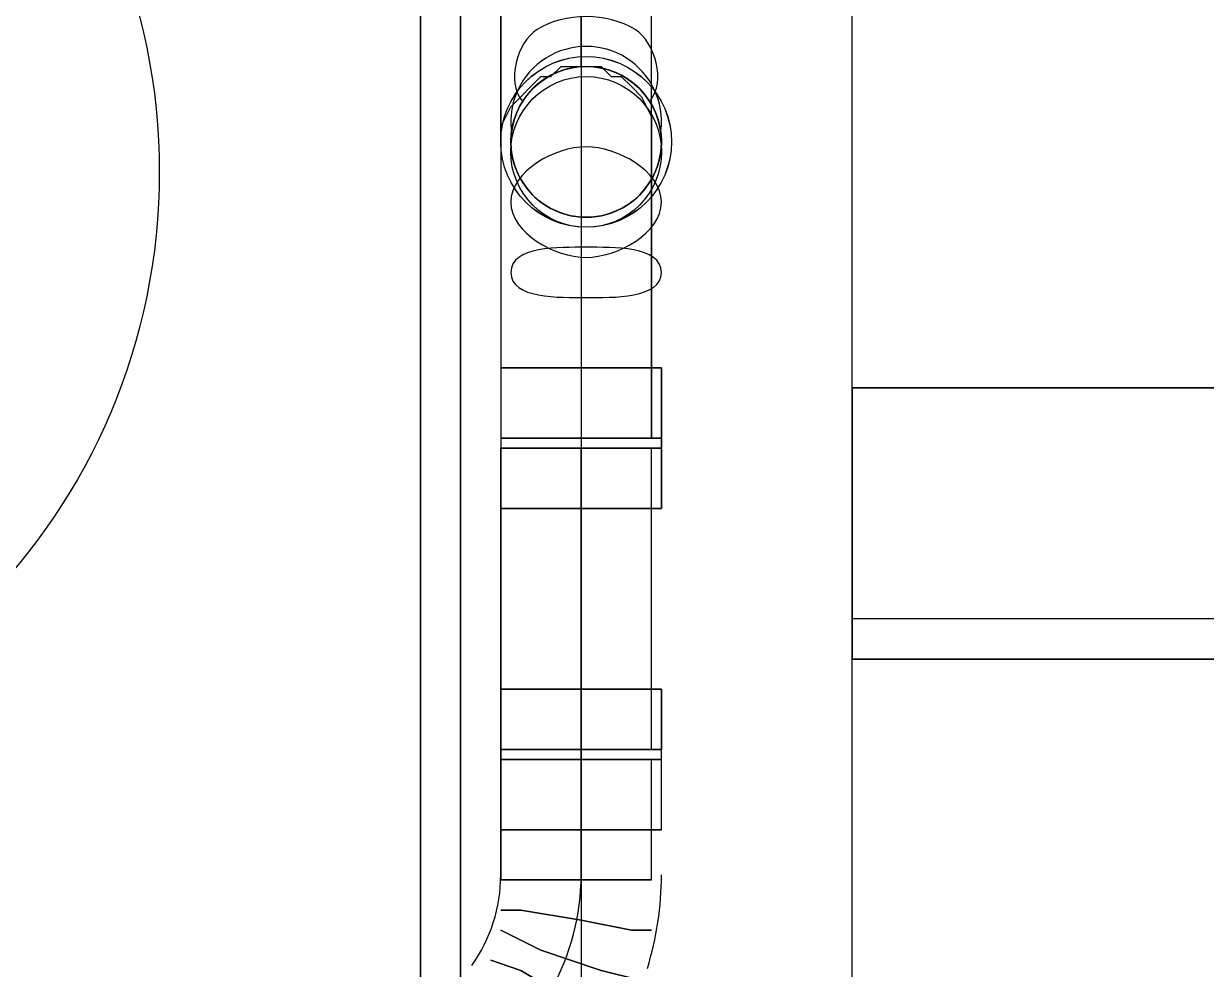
# Model space of a CAD drawing. Header units: metres. Extents: x 114 to 218, y 8 to 180.
# Drawn here: x 195.868 to 197.679, y 76.459 to 77.907 of the extents above; entities that cross this region are included whole.
import ezdxf

# ---------------------------------------------------------------- set-up
doc = ezdxf.new("R2010")
doc.units = ezdxf.units.M
doc.header["$MEASUREMENT"] = 0
for name, color, linetype in [('_Route', 7, 'Continuous'), ('A-2D-I-WALL', 7, 'Continuous'), ('A-2D-SANR-FIXT', 7, 'Continuous'), ('A-3D-I-WALL', 7, 'Continuous'), ('PL-VA-Connector', 7, 'Continuous'), ('PL-VA-Fitting', 7, 'Continuous'), ('PL-VA-Pipe', 7, 'Continuous'), ('PL-WA-Pipe', 7, 'Continuous')]:
    doc.layers.add(name, color=color, linetype=linetype)

msp = doc.modelspace()

# ---------------------------------------------------------------- linework, layer by layer
at = {"layer": '_Route', "color": 4, "true_color": 0x00ffff}
msp.add_lwpolyline([(196.722, 82.3486), (196.722, 77.7187), (196.722, 77.7187), (196.722, 76.2267)], dxfattribs=at)
msp.add_lwpolyline([(196.722, 82.3486), (196.722, 77.7187), (196.722, 77.7187), (196.722, 76.2267)], dxfattribs=at)
at = {"layer": 'A-2D-I-WALL', "color": 9, "true_color": 0xbababa}
for points in [[(197.1373, 77.3495), (197.1373, 96.1768)], [(196.5374, 75.8114), (196.5374, 95.823)], [(196.4759, 85.6711), (196.4759, 75.8729)], [(200.1829, 77.3495), (197.1373, 77.3495)], [(199.8137, 76.9958), (197.1373, 76.9958), (197.1373, 76.9342)], [(197.1373, 76.9342), (199.7522, 76.9342)], [(197.1373, 75.3807), (197.1373, 76.9342)]]:
    msp.add_lwpolyline(points, dxfattribs=at)
at = {"layer": 'A-2D-SANR-FIXT', "color": 9, "true_color": 0xbababa}
msp.add_circle((195.13, 77.6803), 0.946, dxfattribs=at)
at = {"layer": 'A-3D-I-WALL', "color": 42, "true_color": 0xdda500}
for points in [[(196.5374, 75.8729), (196.5374, 75.8114), (197.1373, 75.8114), (197.1373, 75.8729), (197.1373, 95.7615), (197.1373, 95.823), (196.5374, 95.823), (196.5374, 95.7615)], [(196.5374, 85.7326), (196.5374, 75.8729), (196.4759, 75.8729), (196.4759, 85.6711), (196.4759, 85.7326), (196.5374, 85.7326), (196.5374, 86.0864), (196.5374, 95.7615), (196.4759, 95.7615), (196.4759, 86.1633), (196.4759, 86.0864), (196.5374, 86.0864)], [(197.1373, 75.8729), (197.1373, 95.7615), (196.4759, 95.7615)], [(197.1373, 75.8729), (196.4759, 75.8729), (197.1373, 75.8729), (197.1373, 76.9342), (197.1373, 77.3495), (197.1373, 95.7615), (196.4759, 95.7615), (196.4759, 86.1633), (196.4759, 85.6711), (196.4759, 75.8729), (196.4759, 85.6711), (196.4759, 86.1633), (196.4759, 95.7615)], [(197.1373, 77.3495), (197.1373, 76.9342), (197.1373, 77.3495)], [(197.1373, 77.3495), (200.1829, 77.3495), (197.1373, 77.3495)], [(197.1373, 77.3495), (197.1373, 77.3495)], [(197.1373, 77.3495), (197.1373, 77.3495)], [(197.1373, 76.9342), (199.7522, 76.9342), (200.1829, 76.9342), (199.7522, 76.9342), (197.1373, 76.9342)], [(197.1373, 76.9342), (197.1373, 76.9342)]]:
    msp.add_lwpolyline(points, dxfattribs=at)
at = {"layer": 'PL-VA-Connector', "color": 171, "true_color": 0x7f7fff}
for points in [[(196.722, 77.8571), (196.722, 77.8571)], [(196.722, 77.8571), (196.722, 77.8571)], [(196.722, 77.8571), (196.722, 77.8571)], [(196.722, 77.8571), (196.722, 77.8571)], [(196.722, 77.8571), (196.722, 77.8571)], [(196.722, 77.8571), (196.722, 77.8571)], [(196.722, 77.8571), (196.722, 77.8571)], [(196.722, 77.8571), (196.722, 77.8571)], [(196.722, 77.8571), (196.722, 77.8571)], [(196.722, 77.8571), (196.722, 77.8571)], [(196.722, 77.8571), (196.722, 77.8571)], [(196.722, 77.8571), (196.722, 77.8571)], [(196.722, 77.8571), (196.722, 77.8571)], [(196.722, 77.8571), (196.722, 77.8571)], [(196.722, 77.8571), (196.722, 77.8571)], [(196.722, 77.8571), (196.722, 77.8571)], [(196.722, 77.8571), (196.722, 77.8571)], [(196.722, 77.8571), (196.722, 77.8571)], [(196.722, 77.8571), (196.722, 77.8571)], [(196.722, 77.8571), (196.722, 77.8571)], [(196.722, 77.8418), (196.722, 77.8418)], [(196.722, 77.8418), (196.722, 77.8418)], [(196.722, 77.8418), (196.722, 77.8418)], [(196.722, 77.8418), (196.722, 77.8418)], [(196.722, 77.8418), (196.722, 77.8418)], [(196.722, 77.8418), (196.722, 77.8418)], [(196.722, 77.8418), (196.722, 77.8418)], [(196.722, 77.8418), (196.722, 77.8418)], [(196.722, 77.8418), (196.722, 77.8418)], [(196.722, 77.8418), (196.722, 77.8418)], [(196.722, 77.8418), (196.722, 77.8418)], [(196.722, 77.8418), (196.722, 77.8418)], [(196.722, 77.8418), (196.722, 77.8418)], [(196.722, 77.8418), (196.722, 77.8418)], [(196.722, 77.8418), (196.722, 77.8418)], [(196.722, 77.8418), (196.722, 77.8418)], [(196.722, 77.8418), (196.722, 77.8418)], [(196.722, 77.8418), (196.722, 77.8418)], [(196.722, 77.8418), (196.722, 77.8418)], [(196.722, 77.8418), (196.722, 77.8418)], [(196.722, 77.8418), (196.722, 77.8418)], [(196.722, 77.8418), (196.722, 77.8418)], [(196.722, 77.8418), (196.722, 77.8418)], [(196.722, 77.8418), (196.722, 77.8418)], [(196.722, 77.8418), (196.722, 77.8418)], [(196.722, 77.8418), (196.722, 77.8418)], [(196.722, 77.8418), (196.722, 77.8418)], [(196.722, 77.8418), (196.722, 77.8418)], [(196.722, 77.8418), (196.722, 77.8418)], [(196.722, 77.8418), (196.722, 77.8418)], [(196.5989, 77.7187), (196.5989, 77.7187)], [(196.5989, 77.7187), (196.5989, 77.7187)], [(196.5989, 77.7187), (196.5989, 77.7187)], [(196.5989, 77.7187), (196.5989, 77.7187)], [(196.5989, 77.7187), (196.5989, 77.7187)], [(196.5989, 77.7187), (196.5989, 77.7187)], [(196.5989, 77.7187), (196.5989, 77.7187)], [(196.5989, 77.7187), (196.5989, 77.7187)], [(196.5989, 77.7187), (196.5989, 77.7187)], [(196.5989, 77.7187), (196.5989, 77.7187)], [(196.5989, 77.7187), (196.5989, 77.7187)], [(196.5989, 77.7187), (196.5989, 77.7187)], [(196.5989, 77.7187), (196.5989, 77.7187)], [(196.5989, 77.7187), (196.5989, 77.7187)], [(196.5989, 77.7187), (196.5989, 77.7187)], [(196.5989, 77.7187), (196.5989, 77.7187)], [(196.5989, 77.7187), (196.5989, 77.7187)], [(196.5989, 77.7187), (196.5989, 77.7187)], [(196.5989, 77.7187), (196.5989, 77.7187)], [(196.5989, 77.7187), (196.5989, 77.7187)], [(196.5989, 77.7187), (196.5989, 77.7187)], [(196.5989, 77.7187), (196.5989, 77.7187)], [(196.5989, 77.7187), (196.5989, 77.7187)], [(196.5989, 77.7187), (196.5989, 77.7187)], [(196.845, 77.7187), (196.845, 77.7187)], [(196.845, 77.7187), (196.845, 77.7187)], [(196.845, 77.7187), (196.845, 77.7187)], [(196.845, 77.7187), (196.845, 77.7187)], [(196.845, 77.7187), (196.845, 77.7187)], [(196.845, 77.7187), (196.845, 77.7187)], [(196.845, 77.7187), (196.845, 77.7187)], [(196.845, 77.7187), (196.845, 77.7187)], [(196.845, 77.7187), (196.845, 77.7187)], [(196.845, 77.7187), (196.845, 77.7187)], [(196.845, 77.7187), (196.845, 77.7187)], [(196.845, 77.7187), (196.845, 77.7187)], [(196.845, 77.7187), (196.845, 77.7187)], [(196.845, 77.7187), (196.845, 77.7187)], [(196.845, 77.7187), (196.845, 77.7187)], [(196.845, 77.7187), (196.845, 77.7187)], [(196.845, 77.7187), (196.845, 77.7187)], [(196.845, 77.7187), (196.845, 77.7187)], [(196.845, 77.7187), (196.845, 77.7187)], [(196.845, 77.7187), (196.845, 77.7187)], [(196.845, 77.7187), (196.845, 77.7187)], [(196.845, 77.7187), (196.845, 77.7187)], [(196.845, 77.7187), (196.845, 77.7187)], [(196.845, 77.7187), (196.845, 77.7187)], [(196.722, 77.611), (196.722, 77.611)], [(196.722, 77.611), (196.722, 77.611)], [(196.722, 77.611), (196.722, 77.611)], [(196.722, 77.611), (196.722, 77.611)], [(196.722, 77.611), (196.722, 77.611)], [(196.722, 77.611), (196.722, 77.611)], [(196.722, 77.611), (196.722, 77.611)], [(196.722, 77.611), (196.722, 77.611)], [(196.722, 77.611), (196.722, 77.611)], [(196.722, 77.611), (196.722, 77.611)], [(196.722, 77.611), (196.722, 77.611)], [(196.722, 77.611), (196.722, 77.611)], [(196.722, 77.611), (196.722, 77.611)], [(196.722, 77.611), (196.722, 77.611)], [(196.722, 77.611), (196.722, 77.611)], [(196.722, 77.611), (196.722, 77.611)], [(196.722, 77.611), (196.722, 77.611)], [(196.722, 77.611), (196.722, 77.611)], [(196.722, 77.611), (196.722, 77.611)], [(196.722, 77.611), (196.722, 77.611)], [(196.722, 77.611), (196.722, 77.611)], [(196.722, 77.611), (196.722, 77.611)], [(196.722, 77.611), (196.722, 77.611)], [(196.722, 77.611), (196.722, 77.611)], [(196.722, 77.611), (196.722, 77.611)], [(196.722, 77.611), (196.722, 77.611)], [(196.722, 77.611), (196.722, 77.611)], [(196.722, 77.611), (196.722, 77.611)], [(196.722, 77.611), (196.722, 77.611)], [(196.722, 77.611), (196.722, 77.611)], [(196.722, 77.5957), (196.722, 77.5957)], [(196.722, 77.5957), (196.722, 77.5957)], [(196.722, 77.5957), (196.722, 77.5957)], [(196.722, 77.5957), (196.722, 77.5957)], [(196.722, 77.5957), (196.722, 77.5957)], [(196.722, 77.5957), (196.722, 77.5957)], [(196.722, 77.5957), (196.722, 77.5957)], [(196.722, 77.5957), (196.722, 77.5957)], [(196.722, 77.5957), (196.722, 77.5957)], [(196.722, 77.5957), (196.722, 77.5957)], [(196.722, 77.5957), (196.722, 77.5957)], [(196.722, 77.5957), (196.722, 77.5957)], [(196.722, 77.5957), (196.722, 77.5957)], [(196.722, 77.5957), (196.722, 77.5957)], [(196.722, 77.5957), (196.722, 77.5957)], [(196.722, 77.5957), (196.722, 77.5957)], [(196.722, 77.5957), (196.722, 77.5957)], [(196.722, 77.5957), (196.722, 77.5957)], [(196.722, 77.5957), (196.722, 77.5957)], [(196.722, 77.5957), (196.722, 77.5957)], [(196.845, 77.3803), (196.7989, 77.3803), (196.722, 77.3803), (196.6297, 77.3803), (196.5989, 77.3803), (196.6297, 77.3803), (196.722, 77.3803), (196.7989, 77.3803), (196.845, 77.3803), (196.8296, 77.3803), (196.7835, 77.3803), (196.722, 77.3803), (196.6604, 77.3803), (196.6143, 77.3803), (196.5989, 77.3803), (196.6143, 77.3803), (196.6604, 77.3803), (196.722, 77.3803), (196.7835, 77.3803), (196.8296, 77.3803), (196.845, 77.3803)], [(196.5989, 77.3803), (196.5989, 77.2726)], [(196.5989, 77.3803), (196.5989, 77.165)], [(196.5989, 77.3803), (196.5989, 77.2726)], [(196.5989, 77.3803), (196.5989, 77.165)], [(196.845, 77.3803), (196.7989, 77.3803), (196.722, 77.3803), (196.6297, 77.3803), (196.5989, 77.3803), (196.6297, 77.3803), (196.722, 77.3803), (196.7989, 77.3803), (196.845, 77.3803), (196.8296, 77.3803), (196.7835, 77.3803), (196.722, 77.3803), (196.6604, 77.3803), (196.6143, 77.3803), (196.5989, 77.3803), (196.6143, 77.3803), (196.6604, 77.3803), (196.722, 77.3803), (196.7835, 77.3803), (196.8296, 77.3803), (196.845, 77.3803)], [(196.5989, 77.3803), (196.5989, 77.2726)], [(196.5989, 77.3803), (196.5989, 77.165)], [(196.5989, 77.3803), (196.5989, 77.2726)], [(196.5989, 77.3803), (196.5989, 77.165)], [(196.722, 77.3803), (196.722, 77.2726)], [(196.722, 77.3803), (196.722, 77.2726)], [(196.722, 77.3803), (196.722, 77.165)], [(196.722, 77.3803), (196.722, 77.165)], [(196.722, 77.3803), (196.722, 77.2726)], [(196.722, 77.3803), (196.722, 77.2726)], [(196.722, 77.3803), (196.722, 77.165)], [(196.722, 77.3803), (196.722, 77.165)], [(196.845, 77.3803), (196.845, 77.2726)], [(196.845, 77.3803), (196.845, 77.165)], [(196.845, 77.3803), (196.845, 77.3803)], [(196.845, 77.2726), (196.845, 77.3803)], [(196.845, 77.165), (196.845, 77.3803)], [(196.845, 77.3803), (196.845, 77.2726)], [(196.845, 77.3803), (196.845, 77.165)], [(196.845, 77.3803), (196.845, 77.3803)], [(196.845, 77.2726), (196.845, 77.3803)], [(196.845, 77.165), (196.845, 77.3803)], [(196.5989, 77.2726), (196.6297, 77.2726), (196.722, 77.2726), (196.7989, 77.2726), (196.845, 77.2726), (196.7989, 77.2726), (196.722, 77.2726), (196.6297, 77.2726), (196.5989, 77.2726)], [(196.5989, 77.2726), (196.6297, 77.2726), (196.722, 77.2726), (196.7989, 77.2726), (196.845, 77.2726), (196.7989, 77.2726), (196.722, 77.2726), (196.6297, 77.2726), (196.5989, 77.2726)], [(196.845, 77.2726), (196.845, 77.2726)], [(196.845, 77.2726), (196.845, 77.2726)], [(196.845, 77.2573), (196.7989, 77.2573), (196.722, 77.2573), (196.6297, 77.2573), (196.5989, 77.2573), (196.6297, 77.2573), (196.722, 77.2573), (196.7989, 77.2573), (196.845, 77.2573)], [(196.5989, 77.165), (196.5989, 77.2573)], [(196.5989, 77.2573), (196.5989, 77.2573)], [(196.5989, 77.2573), (196.5989, 77.165)], [(196.845, 77.2573), (196.7989, 77.2573), (196.722, 77.2573), (196.6297, 77.2573), (196.5989, 77.2573), (196.6297, 77.2573), (196.722, 77.2573), (196.7989, 77.2573), (196.845, 77.2573)], [(196.5989, 77.165), (196.5989, 77.2573)], [(196.5989, 77.2573), (196.5989, 77.2573)], [(196.5989, 77.2573), (196.5989, 77.165)], [(196.722, 77.165), (196.722, 77.2573)], [(196.722, 77.165), (196.722, 77.2573)], [(196.722, 77.165), (196.722, 77.2573)], [(196.722, 77.165), (196.722, 77.2573)], [(196.845, 77.165), (196.845, 77.2573)], [(196.845, 77.165), (196.845, 77.2573)], [(196.845, 77.165), (196.845, 77.2573)], [(196.845, 77.165), (196.845, 77.2573)], [(196.5989, 77.165), (196.6297, 77.165), (196.722, 77.165), (196.7989, 77.165), (196.845, 77.165), (196.7989, 77.165), (196.722, 77.165), (196.6297, 77.165), (196.5989, 77.165), (196.6143, 77.165), (196.6604, 77.165), (196.722, 77.165), (196.7835, 77.165), (196.8296, 77.165), (196.845, 77.165), (196.8296, 77.165), (196.7835, 77.165), (196.722, 77.165), (196.6604, 77.165), (196.6143, 77.165), (196.5989, 77.165)], [(196.5989, 77.165), (196.5989, 77.165)], [(196.5989, 77.165), (196.6297, 77.165), (196.722, 77.165), (196.7989, 77.165), (196.845, 77.165), (196.7989, 77.165), (196.722, 77.165), (196.6297, 77.165), (196.5989, 77.165), (196.6143, 77.165), (196.6604, 77.165), (196.722, 77.165), (196.7835, 77.165), (196.8296, 77.165), (196.845, 77.165), (196.8296, 77.165), (196.7835, 77.165), (196.722, 77.165), (196.6604, 77.165), (196.6143, 77.165), (196.5989, 77.165)], [(196.5989, 77.165), (196.5989, 77.165)], [(196.845, 76.8881), (196.7989, 76.8881), (196.722, 76.8881), (196.6297, 76.8881), (196.5989, 76.8881), (196.6297, 76.8881), (196.722, 76.8881), (196.7989, 76.8881), (196.845, 76.8881), (196.8296, 76.8881), (196.7835, 76.8881), (196.722, 76.8881), (196.6604, 76.8881), (196.6143, 76.8881), (196.5989, 76.8881), (196.6143, 76.8881), (196.6604, 76.8881), (196.722, 76.8881), (196.7835, 76.8881), (196.8296, 76.8881), (196.845, 76.8881)], [(196.5989, 76.8881), (196.5989, 76.7958)], [(196.5989, 76.6728), (196.5989, 76.8881)], [(196.5989, 76.8881), (196.5989, 76.7958)], [(196.5989, 76.8881), (196.5989, 76.6728)], [(196.845, 76.8881), (196.7989, 76.8881), (196.722, 76.8881), (196.6297, 76.8881), (196.5989, 76.8881), (196.6297, 76.8881), (196.722, 76.8881), (196.7989, 76.8881), (196.845, 76.8881), (196.8296, 76.8881), (196.7835, 76.8881), (196.722, 76.8881), (196.6604, 76.8881), (196.6143, 76.8881), (196.5989, 76.8881), (196.6143, 76.8881), (196.6604, 76.8881), (196.722, 76.8881), (196.7835, 76.8881), (196.8296, 76.8881), (196.845, 76.8881)], [(196.5989, 76.8881), (196.5989, 76.7958)], [(196.5989, 76.6728), (196.5989, 76.8881)], [(196.5989, 76.8881), (196.5989, 76.7958)], [(196.5989, 76.8881), (196.5989, 76.6728)], [(196.722, 76.8881), (196.722, 76.7958)], [(196.722, 76.8881), (196.722, 76.7958)], [(196.722, 76.6728), (196.722, 76.8881)], [(196.722, 76.6728), (196.722, 76.8881)], [(196.722, 76.8881), (196.722, 76.7958)], [(196.722, 76.8881), (196.722, 76.7958)], [(196.722, 76.6728), (196.722, 76.8881)], [(196.722, 76.6728), (196.722, 76.8881)], [(196.845, 76.8881), (196.845, 76.7958)], [(196.845, 76.6728), (196.845, 76.8881)], [(196.845, 76.8881), (196.845, 76.8881)], [(196.845, 76.7958), (196.845, 76.8881)], [(196.845, 76.6728), (196.845, 76.8881)], [(196.845, 76.8881), (196.845, 76.7958)], [(196.845, 76.6728), (196.845, 76.8881)], [(196.845, 76.8881), (196.845, 76.8881)], [(196.845, 76.7958), (196.845, 76.8881)], [(196.845, 76.6728), (196.845, 76.8881)], [(196.5989, 76.7958), (196.6297, 76.7958), (196.722, 76.7958), (196.7989, 76.7958), (196.845, 76.7958), (196.7989, 76.7958), (196.722, 76.7958), (196.6297, 76.7958), (196.5989, 76.7958)], [(196.5989, 76.7958), (196.6297, 76.7958), (196.722, 76.7958), (196.7989, 76.7958), (196.845, 76.7958), (196.7989, 76.7958), (196.722, 76.7958), (196.6297, 76.7958), (196.5989, 76.7958)], [(196.845, 76.7958), (196.845, 76.7958)], [(196.845, 76.7958), (196.845, 76.7958)], [(196.845, 76.7804), (196.7989, 76.7804), (196.722, 76.7804), (196.6297, 76.7804), (196.5989, 76.7804), (196.6297, 76.7804), (196.722, 76.7804), (196.7989, 76.7804), (196.845, 76.7804)], [(196.5989, 76.6728), (196.5989, 76.7804)], [(196.5989, 76.7804), (196.5989, 76.7804)], [(196.5989, 76.7804), (196.5989, 76.6728)], [(196.845, 76.7804), (196.7989, 76.7804), (196.722, 76.7804), (196.6297, 76.7804), (196.5989, 76.7804), (196.6297, 76.7804), (196.722, 76.7804), (196.7989, 76.7804), (196.845, 76.7804)], [(196.5989, 76.6728), (196.5989, 76.7804)], [(196.5989, 76.7804), (196.5989, 76.7804)], [(196.5989, 76.7804), (196.5989, 76.6728)], [(196.722, 76.6728), (196.722, 76.7804)], [(196.722, 76.6728), (196.722, 76.7804)], [(196.722, 76.6728), (196.722, 76.7804)], [(196.722, 76.6728), (196.722, 76.7804)], [(196.845, 76.6728), (196.845, 76.7804)], [(196.845, 76.6728), (196.845, 76.7804)], [(196.845, 76.6728), (196.845, 76.7804)], [(196.845, 76.6728), (196.845, 76.7804)], [(196.5989, 76.6728), (196.6297, 76.6728), (196.722, 76.6728), (196.7989, 76.6728), (196.845, 76.6728), (196.7989, 76.6728), (196.722, 76.6728), (196.6297, 76.6728), (196.5989, 76.6728), (196.6143, 76.6728), (196.6604, 76.6728), (196.722, 76.6728), (196.7835, 76.6728), (196.8296, 76.6728), (196.845, 76.6728), (196.8296, 76.6728), (196.7835, 76.6728), (196.722, 76.6728), (196.6604, 76.6728), (196.6143, 76.6728), (196.5989, 76.6728)], [(196.5989, 76.6728), (196.5989, 76.6728)], [(196.5989, 76.6728), (196.6297, 76.6728), (196.722, 76.6728), (196.7989, 76.6728), (196.845, 76.6728), (196.7989, 76.6728), (196.722, 76.6728), (196.6297, 76.6728), (196.5989, 76.6728), (196.6143, 76.6728), (196.6604, 76.6728), (196.722, 76.6728), (196.7835, 76.6728), (196.8296, 76.6728), (196.845, 76.6728), (196.8296, 76.6728), (196.7835, 76.6728), (196.722, 76.6728), (196.6604, 76.6728), (196.6143, 76.6728), (196.5989, 76.6728)], [(196.5989, 76.6728), (196.5989, 76.6728)]]:
    msp.add_lwpolyline(points, dxfattribs=at)
for radius in [0.1308, 0.1308, 0.1308, 0.1308, 0.1308, 0.1308, 0.1308, 0.1308, 0.1307, 0.1307, 0.1307, 0.1307, 0.1307, 0.1307, 0.1307, 0.1307, 0.1154, 0.1154, 0.1154, 0.1154, 0.1154, 0.1154, 0.1154, 0.1154, 0.1154, 0.1154, 0.1154, 0.1154, 0.1154, 0.1154, 0.1154, 0.1154, 0.1154, 0.1154, 0.1154, 0.1154, 0.1154, 0.1154, 0.1154, 0.1154, 0.1154, 0.1154, 0.1154, 0.1154, 0.1154, 0.1154, 0.1154, 0.1154]:
    msp.add_circle((196.7297, 77.7264), radius, dxfattribs=at)
at = {"layer": 'PL-VA-Fitting', "color": 171, "true_color": 0x7f7fff}
for points in [[(196.5989, 77.7187), (196.5989, 77.7495), (196.5989, 77.8264), (196.5989, 77.9494), (196.5989, 78.0879)], [(196.5989, 78.0879), (196.5989, 77.9494), (196.5989, 77.8264), (196.5989, 77.7495), (196.5989, 77.7187)], [(196.5989, 77.7187), (196.5989, 77.7495), (196.5989, 77.8264), (196.5989, 77.9494), (196.5989, 78.0879)], [(196.5989, 78.0879), (196.5989, 77.9494), (196.5989, 77.8264), (196.5989, 77.7495), (196.5989, 77.7187)], [(196.722, 77.8418), (196.722, 77.9648), (196.722, 78.0879)], [(196.722, 77.8418), (196.722, 77.8725), (196.722, 77.9648), (196.722, 78.0879)], [(196.722, 77.8418), (196.722, 77.9648), (196.722, 78.0879)], [(196.722, 77.8418), (196.722, 77.8725), (196.722, 77.9648), (196.722, 78.0879)], [(196.8296, 77.7187), (196.8296, 77.7495), (196.8296, 77.8264), (196.8296, 77.9494), (196.8296, 78.0879)], [(196.8296, 77.7187), (196.8296, 77.7495), (196.8296, 77.8264), (196.8296, 77.9494), (196.8296, 78.0879)], [(196.8296, 77.7187), (196.8296, 77.7495), (196.8296, 77.8264), (196.8296, 77.9494), (196.8296, 78.0879)], [(196.8296, 77.7187), (196.8296, 77.7495), (196.8296, 77.8264), (196.8296, 77.9494), (196.8296, 78.0879)], [(196.5989, 77.7187), (196.5989, 77.7341), (196.5989, 77.7495), (196.6143, 77.7802), (196.6297, 77.7956), (196.6451, 77.811), (196.6604, 77.8264), (196.6758, 77.8264), (196.6912, 77.8418), (196.7066, 77.8418), (196.722, 77.8418), (196.7527, 77.8418), (196.7681, 77.8264), (196.7835, 77.8264), (196.7989, 77.811), (196.8143, 77.7956), (196.8296, 77.7649), (196.8296, 77.7495), (196.8296, 77.7341), (196.8296, 77.7187)], [(196.5989, 77.7187), (196.5989, 77.7341), (196.5989, 77.7495), (196.6143, 77.7802), (196.6297, 77.7956), (196.6451, 77.811), (196.6604, 77.8264), (196.6758, 77.8264), (196.6912, 77.8418), (196.7066, 77.8418), (196.722, 77.8418), (196.7527, 77.8418), (196.7681, 77.8264), (196.7835, 77.8264), (196.7989, 77.811), (196.8143, 77.7956), (196.8296, 77.7649), (196.8296, 77.7495), (196.8296, 77.7341), (196.8296, 77.7187)], [(196.722, 77.8418), (196.722, 77.8264), (196.722, 77.7495), (196.722, 77.6572), (196.722, 77.5187), (196.722, 77.3803)], [(196.722, 77.8418), (196.722, 77.8418)], [(196.722, 77.8418), (196.722, 77.8418)], [(196.722, 77.8418), (196.722, 77.8418)], [(196.722, 77.8418), (196.722, 77.8264), (196.722, 77.7495), (196.722, 77.6572), (196.722, 77.5187), (196.722, 77.3803)], [(196.722, 77.8418), (196.722, 77.8418)], [(196.722, 77.8418), (196.722, 77.8418)], [(196.722, 77.8418), (196.722, 77.8418)], [(196.5989, 77.7187), (196.5989, 77.7033), (196.5989, 77.6264), (196.5989, 77.5187), (196.5989, 77.3803)], [(196.5989, 77.7187), (196.5989, 77.7187)], [(196.5989, 77.7187), (196.5989, 77.7033), (196.5989, 77.6264), (196.5989, 77.5187), (196.5989, 77.3803)], [(196.5989, 77.7187), (196.5989, 77.7187)], [(196.5989, 77.7187), (196.5989, 77.7187)], [(196.5989, 77.7187), (196.5989, 77.7033), (196.5989, 77.6264), (196.5989, 77.5187), (196.5989, 77.3803)], [(196.5989, 77.7187), (196.5989, 77.7187)], [(196.5989, 77.7187), (196.5989, 77.7033), (196.5989, 77.6264), (196.5989, 77.5187), (196.5989, 77.3803)], [(196.5989, 77.7187), (196.5989, 77.7187)], [(196.5989, 77.7187), (196.5989, 77.7187)], [(196.8296, 77.7187), (196.8296, 77.7033), (196.8296, 77.6264), (196.8296, 77.5187), (196.8296, 77.3803)], [(196.8296, 77.7187), (196.8296, 77.7187)], [(196.8296, 77.3803), (196.8296, 77.5187), (196.8296, 77.6264), (196.8296, 77.7033), (196.8296, 77.7187)], [(196.8296, 77.7187), (196.8296, 77.7187)], [(196.8296, 77.7187), (196.8296, 77.7187)], [(196.8296, 77.7187), (196.8296, 77.7187)], [(196.8296, 77.7187), (196.8296, 77.7033), (196.8296, 77.6264), (196.8296, 77.5187), (196.8296, 77.3803)], [(196.8296, 77.7187), (196.8296, 77.7187)], [(196.8296, 77.3803), (196.8296, 77.5187), (196.8296, 77.6264), (196.8296, 77.7033), (196.8296, 77.7187)], [(196.8296, 77.7187), (196.8296, 77.7187)], [(196.8296, 77.7187), (196.8296, 77.7187)], [(196.8296, 77.7187), (196.8296, 77.7187)], [(196.722, 77.611), (196.722, 77.5803), (196.722, 77.488), (196.722, 77.3803)], [(196.722, 77.611), (196.722, 77.611)], [(196.722, 77.611), (196.722, 77.611)], [(196.722, 77.611), (196.722, 77.611)], [(196.722, 77.611), (196.722, 77.5803), (196.722, 77.488), (196.722, 77.3803)], [(196.722, 77.611), (196.722, 77.611)], [(196.722, 77.611), (196.722, 77.611)], [(196.722, 77.611), (196.722, 77.611)], [(196.5989, 77.3803), (196.6297, 77.3803), (196.722, 77.3803), (196.7989, 77.3803), (196.8296, 77.3803), (196.7989, 77.3803), (196.722, 77.3803), (196.6297, 77.3803), (196.5989, 77.3803)], [(196.5989, 77.3803), (196.5989, 77.2726)], [(196.8296, 77.3803), (196.7989, 77.3803), (196.722, 77.3803), (196.6297, 77.3803), (196.5989, 77.3803), (196.6297, 77.3803), (196.722, 77.3803), (196.7989, 77.3803), (196.8296, 77.3803)], [(196.5989, 77.3803), (196.5989, 77.2726)], [(196.5989, 77.3803), (196.6297, 77.3803), (196.722, 77.3803), (196.7989, 77.3803), (196.8296, 77.3803), (196.7989, 77.3803), (196.722, 77.3803), (196.6297, 77.3803), (196.5989, 77.3803)], [(196.5989, 77.3803), (196.5989, 77.2726)], [(196.8296, 77.3803), (196.7989, 77.3803), (196.722, 77.3803), (196.6297, 77.3803), (196.5989, 77.3803), (196.6297, 77.3803), (196.722, 77.3803), (196.7989, 77.3803), (196.8296, 77.3803)], [(196.5989, 77.3803), (196.5989, 77.2726)], [(196.722, 77.3803), (196.722, 77.2726)], [(196.722, 77.3803), (196.722, 77.2726)], [(196.722, 77.3803), (196.722, 77.3803)], [(196.722, 77.3803), (196.722, 77.2726)], [(196.722, 77.3803), (196.722, 77.2726)], [(196.722, 77.3803), (196.722, 77.3803)], [(196.8296, 77.3803), (196.8296, 77.2726)], [(196.8296, 77.2726), (196.8296, 77.3803)], [(196.8296, 77.3803), (196.8296, 77.2726)], [(196.8296, 77.2726), (196.8296, 77.3803)], [(196.5989, 77.2726), (196.6297, 77.2726), (196.722, 77.2726), (196.7989, 77.2726), (196.8296, 77.2726), (196.7989, 77.2726), (196.722, 77.2726), (196.6297, 77.2726), (196.5989, 77.2726)], [(196.5989, 77.2726), (196.6297, 77.2726), (196.722, 77.2726), (196.7989, 77.2726), (196.8296, 77.2726), (196.7989, 77.2726), (196.722, 77.2726), (196.6297, 77.2726), (196.5989, 77.2726)], [(196.722, 77.2726), (196.722, 77.2726)], [(196.722, 77.2726), (196.722, 77.2726)], [(196.8296, 76.7804), (196.7989, 76.7804), (196.722, 76.7804), (196.6297, 76.7804), (196.5989, 76.7804), (196.6297, 76.7804), (196.722, 76.7804), (196.7989, 76.7804), (196.8296, 76.7804)], [(196.5989, 76.5958), (196.5989, 76.7804)], [(196.5989, 76.7804), (196.5989, 76.7804)], [(196.5989, 76.7804), (196.5989, 76.5958)], [(196.8296, 76.7804), (196.7989, 76.7804), (196.722, 76.7804), (196.6297, 76.7804), (196.5989, 76.7804), (196.6297, 76.7804), (196.722, 76.7804), (196.7989, 76.7804), (196.8296, 76.7804)], [(196.5989, 76.5958), (196.5989, 76.7804)], [(196.5989, 76.7804), (196.5989, 76.7804)], [(196.5989, 76.7804), (196.5989, 76.5958)], [(196.722, 76.5958), (196.722, 76.7804)], [(196.722, 76.5958), (196.722, 76.7804)], [(196.722, 76.5958), (196.722, 76.7804)], [(196.722, 76.5958), (196.722, 76.7804)], [(196.8296, 76.5958), (196.8296, 76.7804)], [(196.8296, 76.5958), (196.8296, 76.7804)], [(196.8296, 76.5958), (196.8296, 76.7804)], [(196.8296, 76.5958), (196.8296, 76.7804)], [(196.8296, 76.5958), (196.7989, 76.5958), (196.722, 76.5958), (196.6297, 76.5958), (196.5989, 76.5958), (196.6297, 76.5958), (196.722, 76.5958), (196.7989, 76.5958), (196.8296, 76.5958)], [(196.5989, 76.5958), (196.6297, 76.5958), (196.722, 76.5958), (196.7989, 76.5958), (196.8296, 76.5958), (196.7989, 76.5958), (196.722, 76.5958), (196.6297, 76.5958), (196.5989, 76.5958)], [(196.5989, 76.5958), (196.5989, 76.5958)], [(196.8296, 76.5958), (196.7989, 76.5958), (196.722, 76.5958), (196.6297, 76.5958), (196.5989, 76.5958), (196.6297, 76.5958), (196.722, 76.5958), (196.7989, 76.5958), (196.8296, 76.5958)], [(196.5989, 76.5958), (196.6297, 76.5958), (196.722, 76.5958), (196.7989, 76.5958), (196.8296, 76.5958), (196.7989, 76.5958), (196.722, 76.5958), (196.6297, 76.5958), (196.5989, 76.5958)], [(196.5989, 76.5958), (196.5989, 76.5958)], [(196.5989, 76.5497), (196.6297, 76.5497), (196.722, 76.5343), (196.7989, 76.5189), (196.8296, 76.5189), (196.7989, 76.5189), (196.722, 76.5343), (196.6297, 76.5497), (196.5989, 76.5497)], [(196.5989, 76.5497), (196.6297, 76.5497), (196.722, 76.5343), (196.7989, 76.5189), (196.8296, 76.5189), (196.7989, 76.5189), (196.722, 76.5343), (196.6297, 76.5497), (196.5989, 76.5497)], [(196.8143, 76.442), (196.7527, 76.4574), (196.6604, 76.4882), (196.5989, 76.5189), (196.6604, 76.4882), (196.7527, 76.4574), (196.8143, 76.442)], [(196.8143, 76.442), (196.7527, 76.4574), (196.6604, 76.4882), (196.5989, 76.5189), (196.6604, 76.4882), (196.7527, 76.4574), (196.8143, 76.442)], [(196.7066, 76.4113), (196.6297, 76.4574), (196.5835, 76.4728), (196.6297, 76.4574), (196.7066, 76.4113)], [(196.7066, 76.4113), (196.6297, 76.4574), (196.5835, 76.4728), (196.6297, 76.4574), (196.7066, 76.4113)]]:
    msp.add_lwpolyline(points, dxfattribs=at)
for centre in [(196.7297, 77.7264), (196.7297, 77.7264), (196.7297, 77.7264), (196.7297, 77.7264), (196.7297, 77.7264), (196.7297, 77.7264), (196.7297, 77.7264), (196.7297, 77.7264), (196.7297, 77.711), (196.7297, 77.711)]:
    msp.add_circle(centre, 0.1154, dxfattribs=at)
for centre, radius, start, end in [((196.7297, 77.7572), 0.1154, 353.1697, 186.8712), ((196.7297, 77.7572), 0.1154, 353.1697, 186.8712), ((196.7296, 77.7264), 0.1154, 0, 302.7267), ((196.7296, 77.7264), 0.1154, 0, 302.7267), ((196.7297, 77.7264), 0.1154, 302.7003, 237.2897), ((196.7297, 77.7264), 0.1154, 0.0274, 180.018), ((196.7297, 77.7264), 0.1154, 0.0274, 180.018), ((196.7297, 77.7264), 0.1154, 302.7003, 237.2897), ((196.7297, 77.7264), 0.1154, 0.0274, 180.018), ((196.7297, 77.7264), 0.1154, 0.0274, 180.018), ((196.7296, 77.7264), 0.1154, 237.2917, 179.9922), ((196.7296, 77.7264), 0.1154, 237.2917, 179.9922), ((196.7297, 77.7264), 0.1154, 180, 270), ((196.7297, 77.7264), 0.1154, 180, 270), ((196.7297, 77.7264), 0.1154, 270, 0), ((196.7297, 77.7264), 0.1154, 270, 0), ((196.3607, 76.6035), 0.2382, 324.4174, 0), ((196.3605, 76.6035), 0.2384, 324.4511, 0), ((196.3607, 76.6035), 0.2382, 324.4174, 0), ((196.3605, 76.6035), 0.2384, 324.4511, 0), ((196.3607, 76.6035), 0.3613, 330.8627, 0), ((196.3607, 76.6035), 0.3613, 330.8627, 0), ((196.3607, 76.6035), 0.3613, 330.8627, 0), ((196.3607, 76.6035), 0.3613, 330.8627, 0), ((196.3595, 76.6035), 0.4855, 342.8588, 0), ((196.3595, 76.6035), 0.4855, 342.8588, 0), ((196.3595, 76.6035), 0.4855, 342.8588, 0), ((196.3595, 76.6035), 0.4855, 342.8588, 0)]:
    msp.add_arc(centre, radius, start, end, dxfattribs=at)
for points, start_tangent, end_tangent in [([(196.8046, 77.8984), (196.6547, 77.8984)], (-0.847746, 0.530403), (-0.84724, -0.531211)), ([(196.8046, 77.8984), (196.6547, 77.8984)], (-0.847746, 0.530403), (-0.84724, -0.531211)), ([(196.6547, 77.8984), (196.6313, 77.7898)], (-0.84724, -0.531211), (0.641725, -0.766935)), ([(196.6547, 77.8984), (196.6313, 77.7898)], (-0.84724, -0.531211), (0.641725, -0.766935)), ([(196.828, 77.7899), (196.8046, 77.8984)], (0.640817, 0.767694), (-0.847746, 0.530403)), ([(196.828, 77.7899), (196.8046, 77.8984)], (0.640817, 0.767694), (-0.847746, 0.530403)), ([(196.7297, 77.7187), (196.6143, 77.6341)], (-1, 0), (0, -1)), ([(196.7297, 77.7187), (196.6143, 77.6341)], (-1, 0), (0, -1)), ([(196.845, 77.6341), (196.7297, 77.7187)], (0, 1), (-1, 0)), ([(196.845, 77.6341), (196.7297, 77.7187)], (0, 1), (-1, 0)), ([(196.6143, 77.6341), (196.7297, 77.5495)], (0, -1), (1, 0)), ([(196.6143, 77.6341), (196.7297, 77.5495)], (0, -1), (1, 0)), ([(196.7297, 77.5495), (196.845, 77.6341)], (1, 0), (0, 1)), ([(196.7297, 77.5495), (196.845, 77.6341)], (1, 0), (0, 1)), ([(196.7297, 77.5649), (196.6143, 77.5264)], (-1, 0), (0, -1)), ([(196.7297, 77.5649), (196.6143, 77.5264)], (-1, 0), (0, -1)), ([(196.845, 77.5264), (196.7297, 77.5649)], (0, 1), (-1, 0)), ([(196.845, 77.5264), (196.7297, 77.5649)], (0, 1), (-1, 0)), ([(196.6143, 77.5264), (196.7297, 77.488)], (0, -1), (1, 0)), ([(196.6143, 77.5264), (196.7297, 77.488)], (0, -1), (1, 0)), ([(196.7297, 77.488), (196.845, 77.5264)], (1, 0), (0, 1)), ([(196.7297, 77.488), (196.845, 77.5264)], (1, 0), (0, 1))]:
    msp.add_spline(points, degree=3, dxfattribs=dict(at, start_tangent=start_tangent, end_tangent=end_tangent))
at = {"layer": 'PL-VA-Pipe', "color": 171, "true_color": 0x7f7fff}
for points in [[(196.722, 77.8418), (196.722, 77.8418)], [(196.722, 77.8418), (196.722, 77.8418)], [(196.722, 77.8418), (196.722, 77.8418)], [(196.722, 77.8418), (196.722, 77.8418)], [(196.722, 77.8418), (196.722, 77.8418)], [(196.722, 77.8418), (196.722, 77.8418)], [(196.5989, 77.7187), (196.5989, 77.7187)], [(196.5989, 77.7187), (196.5989, 77.7187)], [(196.5989, 77.7187), (196.5989, 77.7187)], [(196.5989, 77.7187), (196.5989, 77.7187)], [(196.8296, 77.7187), (196.8296, 77.7187)], [(196.8296, 77.7187), (196.8296, 77.7187)], [(196.8296, 77.7187), (196.8296, 77.7187)], [(196.8296, 77.7187), (196.8296, 77.7187)], [(196.8296, 77.7187), (196.8296, 77.7187)], [(196.8296, 77.7187), (196.8296, 77.7187)], [(196.8296, 77.7187), (196.8296, 77.7187)], [(196.8296, 77.7187), (196.8296, 77.7187)], [(196.722, 77.611), (196.722, 77.611)], [(196.722, 77.611), (196.722, 77.611)], [(196.722, 77.611), (196.722, 77.611)], [(196.722, 77.611), (196.722, 77.611)], [(196.722, 77.611), (196.722, 77.611)], [(196.722, 77.611), (196.722, 77.611)], [(196.8296, 77.2573), (196.7989, 77.2573), (196.722, 77.2573), (196.6297, 77.2573), (196.5989, 77.2573), (196.6297, 77.2573), (196.722, 77.2573), (196.7989, 77.2573), (196.8296, 77.2573)], [(196.5989, 76.7958), (196.5989, 77.2573)], [(196.5989, 77.2573), (196.5989, 76.7958)], [(196.8296, 77.2573), (196.7989, 77.2573), (196.722, 77.2573), (196.6297, 77.2573), (196.5989, 77.2573), (196.6297, 77.2573), (196.722, 77.2573), (196.7989, 77.2573), (196.8296, 77.2573)], [(196.5989, 76.7958), (196.5989, 77.2573)], [(196.5989, 77.2573), (196.5989, 76.7958)], [(196.722, 76.7958), (196.722, 77.2573)], [(196.722, 76.7958), (196.722, 77.2573)], [(196.722, 76.7958), (196.722, 77.2573)], [(196.722, 76.7958), (196.722, 77.2573)], [(196.8296, 76.7958), (196.8296, 77.2573)], [(196.8296, 77.2573), (196.8296, 77.2573)], [(196.8296, 76.7958), (196.8296, 77.2573)], [(196.8296, 76.7958), (196.8296, 77.2573)], [(196.8296, 77.2573), (196.8296, 77.2573)], [(196.8296, 76.7958), (196.8296, 77.2573)], [(196.5989, 76.7958), (196.6297, 76.7958), (196.722, 76.7958), (196.7989, 76.7958), (196.8296, 76.7958), (196.7989, 76.7958), (196.722, 76.7958), (196.6297, 76.7958), (196.5989, 76.7958)], [(196.5989, 76.7958), (196.6297, 76.7958), (196.722, 76.7958), (196.7989, 76.7958), (196.8296, 76.7958), (196.7989, 76.7958), (196.722, 76.7958), (196.6297, 76.7958), (196.5989, 76.7958)], [(196.8296, 76.7958), (196.8296, 76.7958)], [(196.8296, 76.7958), (196.8296, 76.7958)]]:
    msp.add_lwpolyline(points, dxfattribs=at)
msp.add_circle((196.7297, 77.7264), 0.1154, dxfattribs=at)
msp.add_circle((196.7297, 77.7264), 0.1154, dxfattribs=at)
msp.add_circle((196.7297, 77.7264), 0.1154, dxfattribs=at)
msp.add_circle((196.7297, 77.7264), 0.1154, dxfattribs=at)
msp.add_circle((196.7297, 77.7264), 0.1154, dxfattribs=at)
msp.add_circle((196.7297, 77.7264), 0.1154, dxfattribs=at)
msp.add_circle((196.7297, 77.7264), 0.1154, dxfattribs=at)
msp.add_circle((196.7297, 77.7264), 0.1154, dxfattribs=at)
at = {"layer": 'PL-WA-Pipe', "color": 241, "true_color": 0xff7f9f}
for points in [[(196.722, 77.8418), (196.722, 77.8418)], [(196.722, 77.8418), (196.722, 77.8418)], [(196.5989, 77.7187), (196.5989, 77.7187)], [(196.5989, 77.7187), (196.5989, 77.7187)], [(196.722, 77.7187), (196.722, 77.7187)], [(196.722, 77.7187), (196.722, 77.7187)], [(196.722, 77.7187), (196.722, 77.7187)], [(196.722, 77.7187), (196.722, 77.7187)], [(196.8296, 77.7187), (196.8296, 77.7187)], [(196.8296, 77.7187), (196.8296, 77.7187)], [(196.8296, 77.7187), (196.8296, 77.7187)], [(196.8296, 77.7187), (196.8296, 77.7187)], [(196.722, 77.611), (196.722, 77.611)], [(196.722, 77.611), (196.722, 77.611)]]:
    msp.add_lwpolyline(points, dxfattribs=at)
msp.add_circle((196.7297, 77.7264), 0.1154, dxfattribs=at)
msp.add_circle((196.7297, 77.7264), 0.1154, dxfattribs=at)
msp.add_circle((196.7297, 77.7264), 0.1154, dxfattribs=at)
msp.add_circle((196.7297, 77.7264), 0.1154, dxfattribs=at)

doc.saveas('drawing.dxf')
